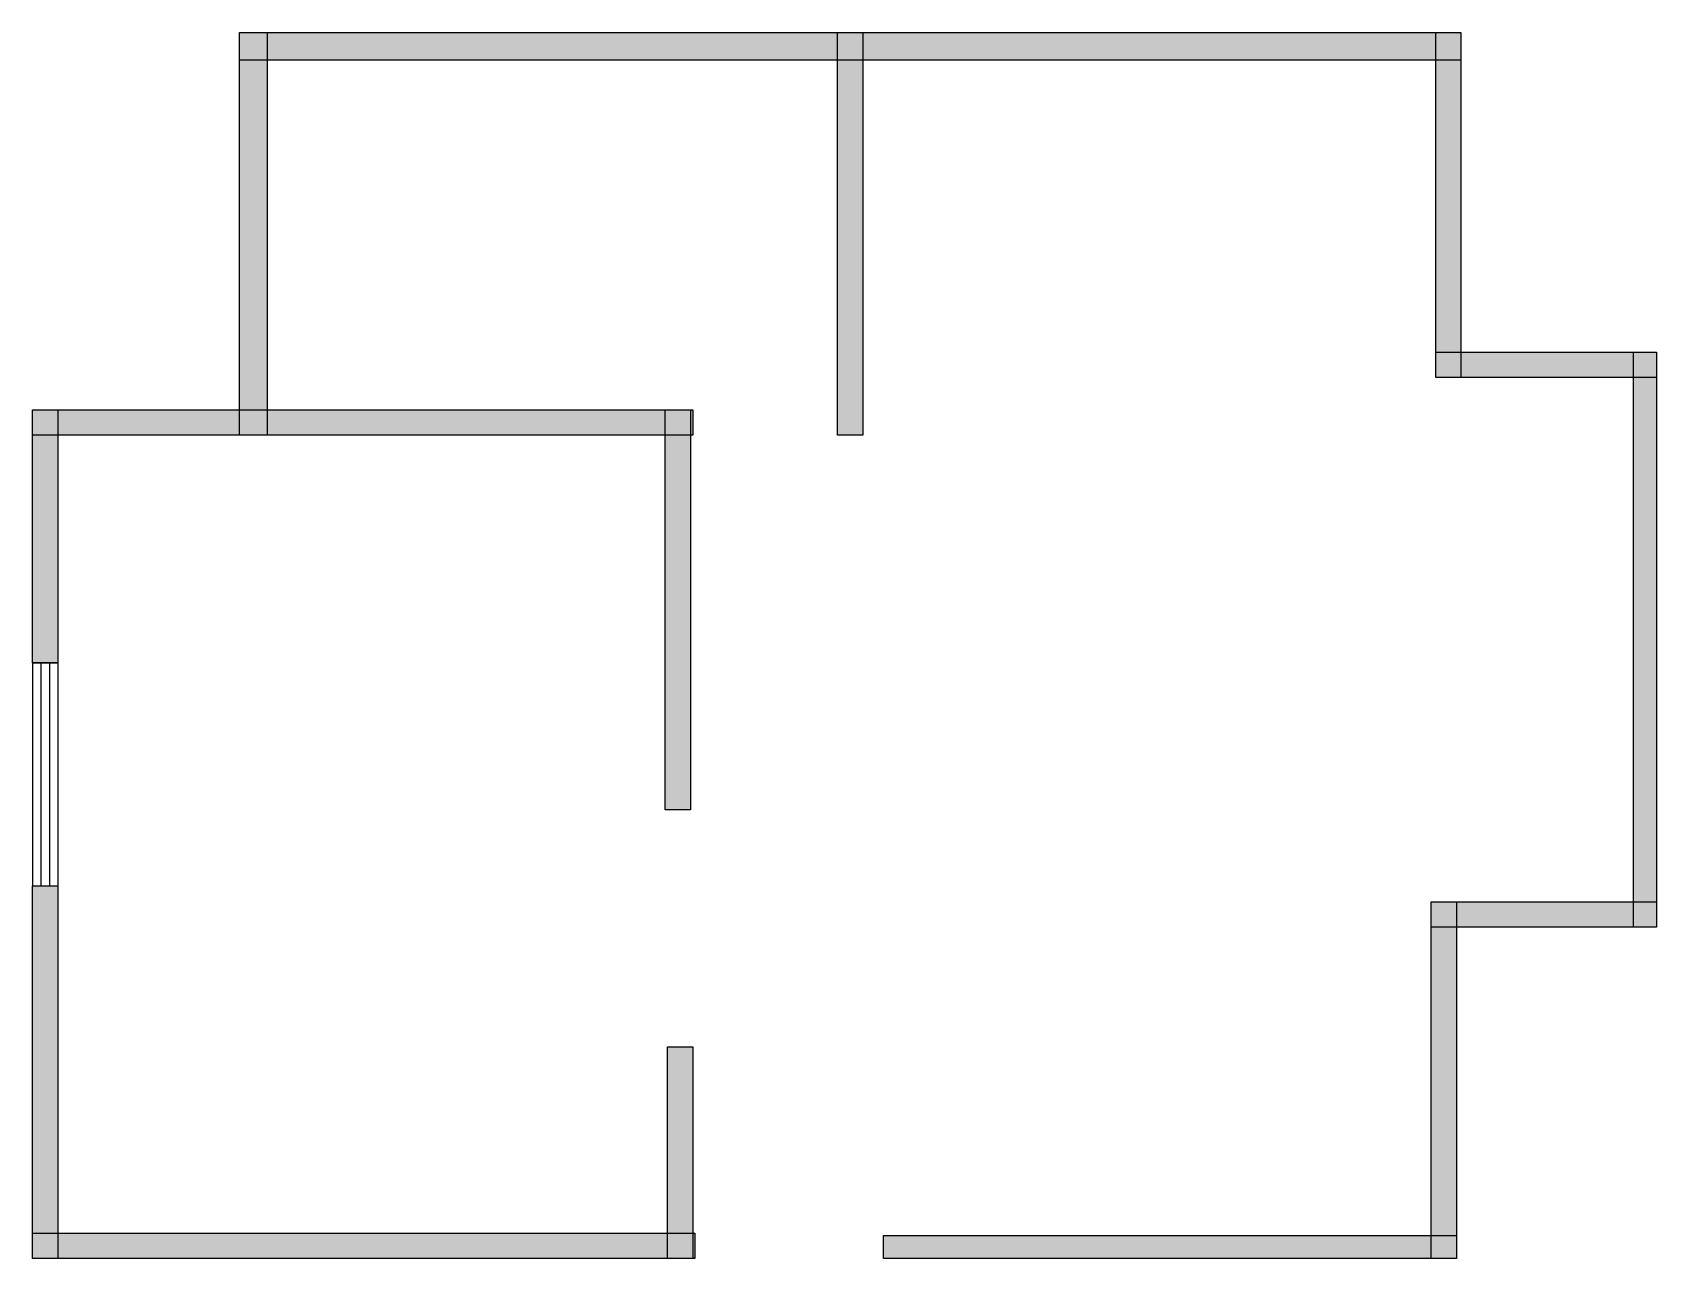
# Model space of a CAD drawing. Header units: centimetres. Extents: x 3 to 965, y 0 to 727.
import ezdxf

# ---------------------------------------------------------------- set-up
doc = ezdxf.new("R2010")
doc.units = ezdxf.units.CM
doc.layers.add('WALL', color=7, linetype='Continuous')
doc.layers.add('WINDOW', color=5, linetype='Continuous')

msp = doc.modelspace()

# ---------------------------------------------------------------- hatches: boundary and pattern name
at = {"layer": 'WALL'}
h = msp.add_hatch(color=256, dxfattribs=at)
h.dxf.hatch_style = 1
h.paths.add_polyline_path([(125.45, 726.82), (849.55, 726.82), (849.55, 710.45), (125.45, 710.45)])
h = msp.add_hatch(color=256, dxfattribs=at)
h.dxf.hatch_style = 1
h.paths.add_polyline_path([(125.45, 726.82), (141.82, 726.82), (141.82, 488.18), (125.45, 488.18)])
h = msp.add_hatch(color=256, dxfattribs=at)
h.dxf.hatch_style = 1
h.paths.add_polyline_path([(480, 726.82), (495, 726.82), (495, 488.18), (480, 488.18)])
h = msp.add_hatch(color=256, dxfattribs=at)
h.dxf.hatch_style = 1
h.paths.add_polyline_path([(834.55, 726.82), (849.55, 726.82), (849.55, 522.27), (834.55, 522.27)])
h = msp.add_hatch(color=256, dxfattribs=at)
h.dxf.hatch_style = 1
h.paths.add_polyline_path([(834.55, 537.27), (965.45, 537.27), (965.45, 522.27), (834.55, 522.27)])
h = msp.add_hatch(color=256, dxfattribs=at)
h.dxf.hatch_style = 1
h.paths.add_polyline_path([(951.82, 537.27), (965.45, 537.27), (965.45, 196.36), (951.82, 196.36)])
h = msp.add_hatch(color=256, dxfattribs=at)
h.dxf.hatch_style = 1
h.paths.add_polyline_path([(2.73, 503.18), (394.09, 503.18), (394.09, 488.18), (2.73, 488.18)])
h = msp.add_hatch(color=256, dxfattribs=at)
h.dxf.hatch_style = 1
h.paths.add_polyline_path([(2.73, 503.18), (17.73, 503.18), (17.73, 353.18), (2.73, 353.18)])
h = msp.add_hatch(color=256, dxfattribs=at)
h.dxf.hatch_style = 1
h.paths.add_polyline_path([(377.73, 503.18), (392.73, 503.18), (392.73, 265.91), (377.73, 265.91)])
h = msp.add_hatch(color=256, dxfattribs=at)
h.dxf.hatch_style = 1
h.paths.add_polyline_path([(2.73, 220.91), (17.73, 220.91), (17.73, 0), (2.73, 0)])
h = msp.add_hatch(color=256, dxfattribs=at)
h.dxf.hatch_style = 1
h.paths.add_polyline_path([(831.82, 211.36), (965.45, 211.36), (965.45, 196.36), (831.82, 196.36)])
h = msp.add_hatch(color=256, dxfattribs=at)
h.dxf.hatch_style = 1
h.paths.add_polyline_path([(831.82, 211.36), (846.82, 211.36), (846.82, 0), (831.82, 0)])
h = msp.add_hatch(color=256, dxfattribs=at)
h.dxf.hatch_style = 1
h.paths.add_polyline_path([(379.09, 125.45), (394.09, 125.45), (394.09, 0), (379.09, 0)])
h = msp.add_hatch(color=256, dxfattribs=at)
h.dxf.hatch_style = 1
h.paths.add_polyline_path([(2.73, 15), (395.45, 15), (395.45, 0), (2.73, 0)])
h = msp.add_hatch(color=256, dxfattribs=at)
h.dxf.hatch_style = 1
h.paths.add_polyline_path([(507.27, 13.64), (846.82, 13.64), (846.82, 0), (507.27, 0)])

# ---------------------------------------------------------------- linework, layer by layer
for points in [[(125.45, 726.82), (849.55, 726.82), (849.55, 710.45), (125.45, 710.45)], [(125.45, 726.82), (141.82, 726.82), (141.82, 488.18), (125.45, 488.18)], [(480, 726.82), (495, 726.82), (495, 488.18), (480, 488.18)], [(834.55, 726.82), (849.55, 726.82), (849.55, 522.27), (834.55, 522.27)], [(834.55, 537.27), (965.45, 537.27), (965.45, 522.27), (834.55, 522.27)], [(951.82, 537.27), (965.45, 537.27), (965.45, 196.36), (951.82, 196.36)], [(2.73, 503.18), (394.09, 503.18), (394.09, 488.18), (2.73, 488.18)], [(2.73, 503.18), (17.73, 503.18), (17.73, 353.18), (2.73, 353.18)], [(377.73, 503.18), (392.73, 503.18), (392.73, 265.91), (377.73, 265.91)], [(2.73, 220.91), (17.73, 220.91), (17.73, 0), (2.73, 0)], [(831.82, 211.36), (965.45, 211.36), (965.45, 196.36), (831.82, 196.36)], [(831.82, 211.36), (846.82, 211.36), (846.82, 0), (831.82, 0)], [(379.09, 125.45), (394.09, 125.45), (394.09, 0), (379.09, 0)], [(2.73, 15), (395.45, 15), (395.45, 0), (2.73, 0)], [(507.27, 13.64), (846.82, 13.64), (846.82, 0), (507.27, 0)]]:
    msp.add_lwpolyline(points, close=True, dxfattribs=at)
at = {"layer": 'WINDOW'}
for p, q in [((2.73, 353.18), (2.73, 220.91)), ((2.73, 353.18), (17.73, 353.18)), ((7.73, 353.18), (7.73, 220.91)), ((12.73, 353.18), (12.73, 220.91)), ((17.73, 353.18), (17.73, 220.91)), ((2.73, 220.91), (17.73, 220.91))]:
    msp.add_line(p, q, dxfattribs=at)

doc.saveas('drawing.dxf')
